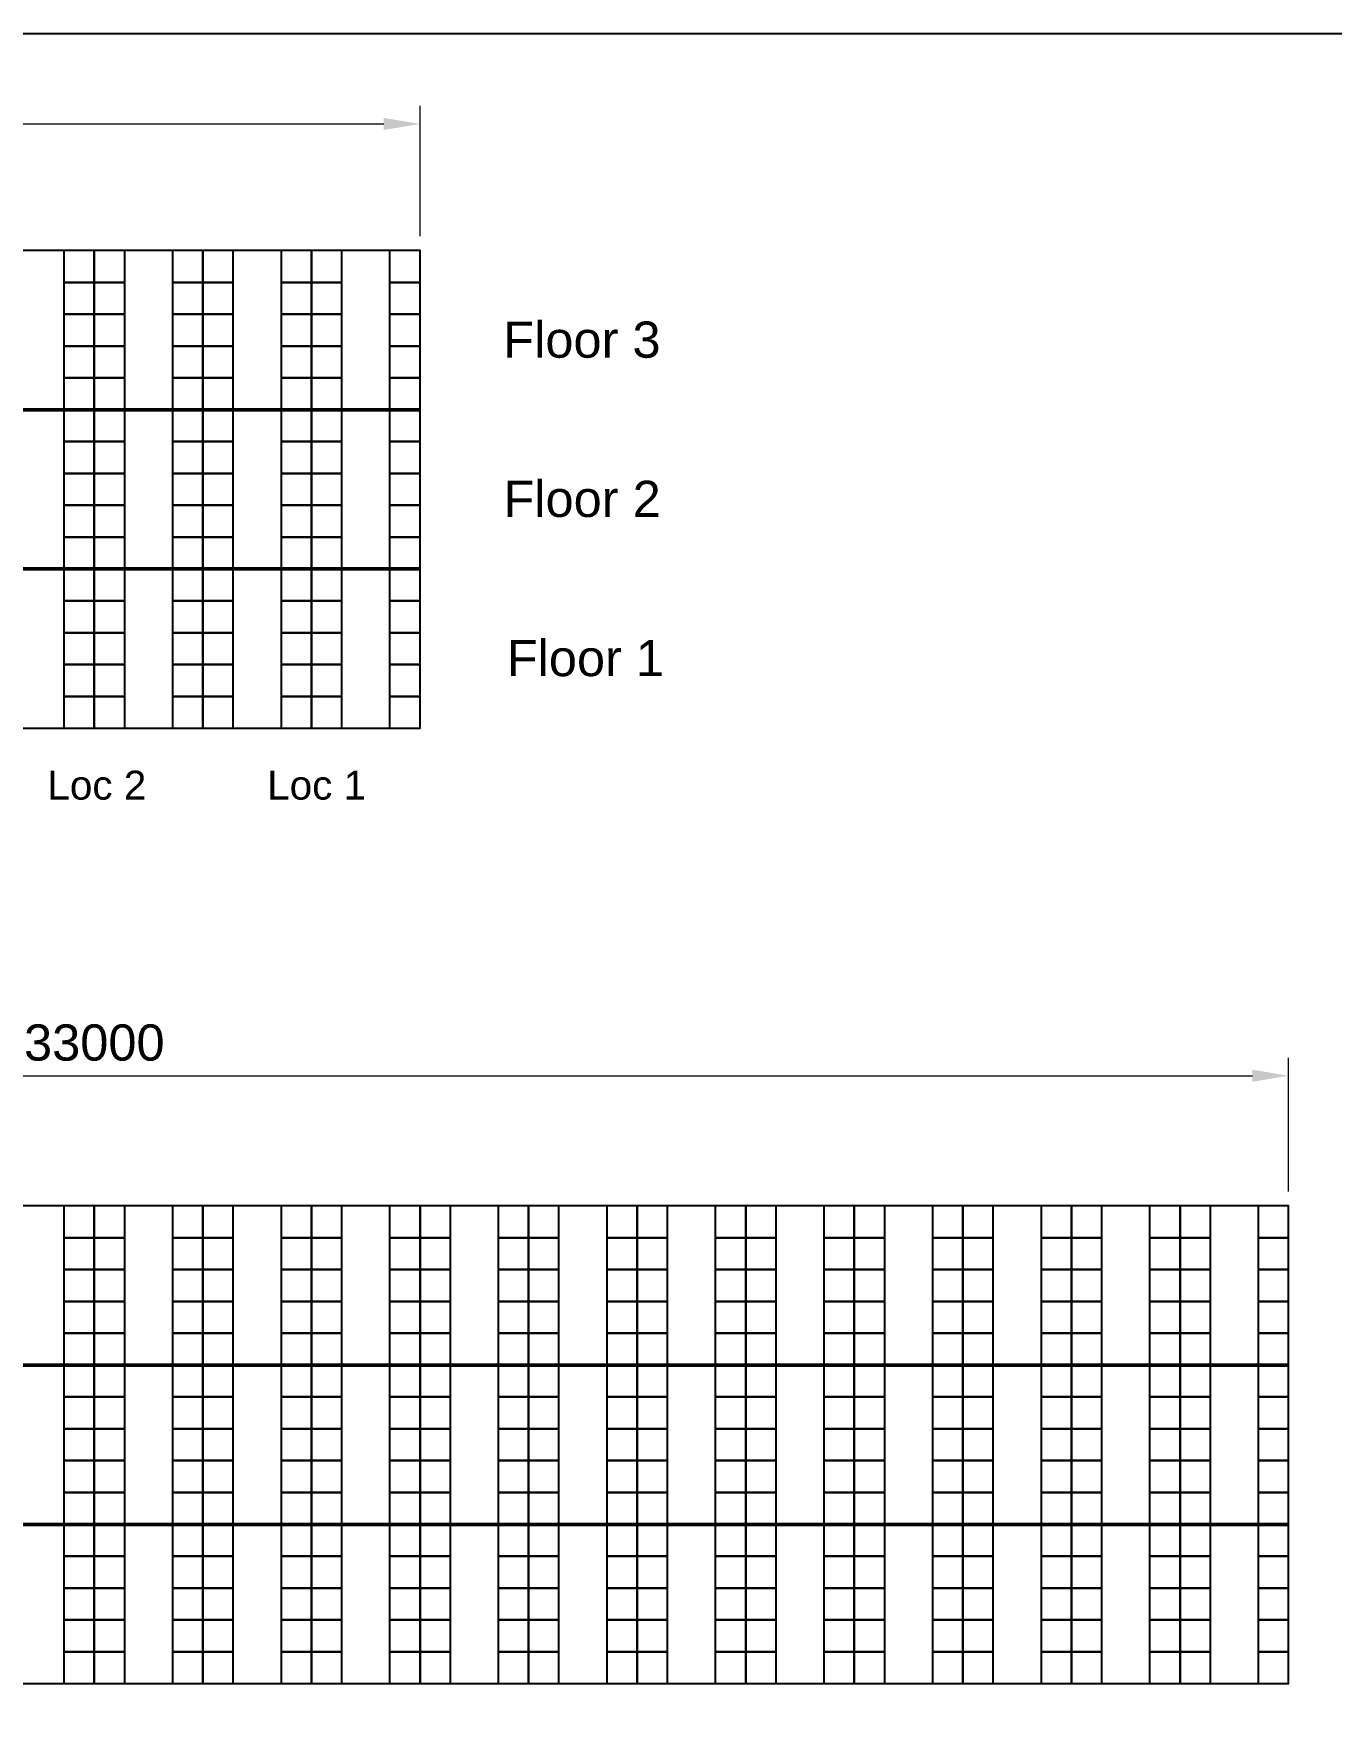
# Model space of a CAD drawing. Header units: millimetres. Extents: x 0 to 59400, y 0 to 42000.
# Drawn here: x 18659 to 36594, y 18910 to 42000 of the extents above; entities that cross this region are included whole.
import ezdxf

# ---------------------------------------------------------------- set-up
doc = ezdxf.new("R2010")
doc.units = ezdxf.units.MM
doc.header["$LTSCALE"] = 5
doc.linetypes.add('HIDDEN', pattern=[0.375, 0.25, -0.125])
doc.layers.add('0 @ 200', color=7, linetype='Continuous')
doc.layers.add('Discrete', color=6, linetype='HIDDEN', lineweight=13)
doc.layers.add('Floor', color=125, linetype='Continuous', lineweight=50)
doc.styles.add('note', font='arial.ttf')
doc.styles.get("Standard").update_dxf_attribs({"font": 'arial.ttf'})
doc.dimstyles.new('TCVN', dxfattribs={"dimtxt": 2.5, "dimasz": 2.5, "dimexe": 1.25, "dimexo": 1, "dimgap": 1, "dimtad": 3, "dimtoh": 1, "dimdsep": 46, "dimtxsty": 'Standard', "dimcen": 0, "dimclrd": 4, "dimclre": 3, "dimclrt": 7, "dimadec": 0, "dimazin": 0, "dimtfac": 1, "dimtmove": 0, "dimatfit": 3, "dimfxl": 1, "dimtfillclr": 1, "dimtolj": 1, "dimtzin": 0, "dimlwd": 13, "dimlwe": 13, "dimarcsym": 0})

# ---------------------------------------------------------------- blocks, each defined once
blk = doc.blocks.new('*D60')
at = {"color": 3, "linetype": 'Continuous', "lineweight": 13, "transparency": 16777216}
for p, q in [((3000, 26000), (3000, 27848)), ((36000, 26000), (36000, 27848))]:
    blk.add_line(p, q, dxfattribs=at)
at = {"color": 4, "linetype": 'Continuous', "lineweight": 13, "transparency": 16777216}
blk.add_line((3500, 27598), (35500, 27598), dxfattribs=at)
at = {"color": 4, "transparency": 16777216}
for points in [[(3500, 27682), (3500, 27515), (3000, 27598)], [(35500, 27682), (35500, 27515), (36000, 27598)]]:
    blk.add_solid(points, dxfattribs=at)
at = {"layer": 'Defpoints', "color": 0, "transparency": 16777216}
for p in [(36000, 27598), (3000, 25800), (36000, 25800)]:
    blk.add_point(p, dxfattribs=at)
at = {"color": 7, "transparency": 16777216, "insert": (19500, 28054), "char_height": 500, "attachment_point": 5}
blk.add_mtext('\\A1;33000', dxfattribs=at)
blk = doc.blocks.new('*D61')
at = {"color": 3, "linetype": 'Continuous', "lineweight": 13, "transparency": 16777216}
for p, q in [((3000, 39200), (3000, 40999)), ((24000, 39200), (24000, 40999))]:
    blk.add_line(p, q, dxfattribs=at)
at = {"color": 4, "linetype": 'Continuous', "lineweight": 13, "transparency": 16777216}
blk.add_line((3500, 40749), (23500, 40749), dxfattribs=at)
at = {"color": 4, "transparency": 16777216}
for points in [[(3500, 40833), (3500, 40666), (3000, 40749)], [(23500, 40833), (23500, 40666), (24000, 40749)]]:
    blk.add_solid(points, dxfattribs=at)
at = {"layer": 'Defpoints', "color": 0, "transparency": 16777216}
for p in [(24000, 40749), (3000, 39000), (24000, 39000)]:
    blk.add_point(p, dxfattribs=at)
at = {"color": 7, "transparency": 16777216, "insert": (13500, 41205), "char_height": 500, "attachment_point": 5}
blk.add_mtext('\\A1;21000', dxfattribs=at)

msp = doc.modelspace()

# ---------------------------------------------------------------- linework, layer by layer
for p, q in [((19500, 39000), (19500, 32400)), ((22500, 39000), (22500, 32400)), ((19500, 25800), (19500, 19200)), ((22500, 25800), (22500, 19200)), ((25500, 25800), (25500, 19200)), ((28500, 25800), (28500, 19200)), ((31500, 25800), (31500, 19200)), ((34500, 25800), (34500, 19200))]:
    msp.add_line(p, q)
for points in [[(0, 0), (0, 42000), (59400, 42000), (59400, 0), (0, 0)], [(0, 0), (0, 42000), (59400, 42000), (59400, 0), (0, 0)], [(18000, 36800), (21000, 36800), (21000, 39000), (18000, 39000)], [(19080, 38560), (19500, 38560), (19500, 39000), (19080, 39000)], [(19500, 38560), (19920, 38560), (19920, 39000), (19500, 39000)], [(20580, 38560), (21000, 38560), (21000, 39000), (20580, 39000)], [(21000, 36800), (24000, 36800), (24000, 39000), (21000, 39000)], [(21000, 38560), (21420, 38560), (21420, 39000), (21000, 39000)], [(22080, 38560), (22500, 38560), (22500, 39000), (22080, 39000)], [(22500, 38560), (22920, 38560), (22920, 39000), (22500, 39000)], [(23580, 38560), (24000, 38560), (24000, 39000), (23580, 39000)], [(19080, 38120), (19500, 38120), (19500, 38560), (19080, 38560)], [(19500, 38120), (19920, 38120), (19920, 38560), (19500, 38560)], [(20580, 38120), (21000, 38120), (21000, 38560), (20580, 38560)], [(21000, 38120), (21420, 38120), (21420, 38560), (21000, 38560)], [(22080, 38120), (22500, 38120), (22500, 38560), (22080, 38560)], [(22500, 38120), (22920, 38120), (22920, 38560), (22500, 38560)], [(23580, 38120), (24000, 38120), (24000, 38560), (23580, 38560)], [(19080, 37680), (19500, 37680), (19500, 38120), (19080, 38120)], [(19500, 37680), (19920, 37680), (19920, 38120), (19500, 38120)], [(20580, 37680), (21000, 37680), (21000, 38120), (20580, 38120)], [(21000, 37680), (21420, 37680), (21420, 38120), (21000, 38120)], [(22080, 37680), (22500, 37680), (22500, 38120), (22080, 38120)], [(22500, 37680), (22920, 37680), (22920, 38120), (22500, 38120)], [(23580, 37680), (24000, 37680), (24000, 38120), (23580, 38120)], [(19080, 37240), (19500, 37240), (19500, 37680), (19080, 37680)], [(19500, 37240), (19920, 37240), (19920, 37680), (19500, 37680)], [(20580, 37240), (21000, 37240), (21000, 37680), (20580, 37680)], [(21000, 37240), (21420, 37240), (21420, 37680), (21000, 37680)], [(22080, 37240), (22500, 37240), (22500, 37680), (22080, 37680)], [(22500, 37240), (22920, 37240), (22920, 37680), (22500, 37680)], [(23580, 37240), (24000, 37240), (24000, 37680), (23580, 37680)], [(19080, 36800), (19500, 36800), (19500, 37240), (19080, 37240)], [(19500, 36800), (19920, 36800), (19920, 37240), (19500, 37240)], [(20580, 36800), (21000, 36800), (21000, 37240), (20580, 37240)], [(21000, 36800), (21420, 36800), (21420, 37240), (21000, 37240)], [(22080, 36800), (22500, 36800), (22500, 37240), (22080, 37240)], [(22500, 36800), (22920, 36800), (22920, 37240), (22500, 37240)], [(23580, 36800), (24000, 36800), (24000, 37240), (23580, 37240)], [(18000, 34600), (21000, 34600), (21000, 36800), (18000, 36800)], [(19080, 36360), (19500, 36360), (19500, 36800), (19080, 36800)], [(19500, 36360), (19920, 36360), (19920, 36800), (19500, 36800)], [(20580, 36360), (21000, 36360), (21000, 36800), (20580, 36800)], [(21000, 34600), (24000, 34600), (24000, 36800), (21000, 36800)], [(21000, 36360), (21420, 36360), (21420, 36800), (21000, 36800)], [(22080, 36360), (22500, 36360), (22500, 36800), (22080, 36800)], [(22500, 36360), (22920, 36360), (22920, 36800), (22500, 36800)], [(23580, 36360), (24000, 36360), (24000, 36800), (23580, 36800)], [(19080, 35920), (19500, 35920), (19500, 36360), (19080, 36360)], [(19500, 35920), (19920, 35920), (19920, 36360), (19500, 36360)], [(20580, 35920), (21000, 35920), (21000, 36360), (20580, 36360)], [(21000, 35920), (21420, 35920), (21420, 36360), (21000, 36360)], [(22080, 35920), (22500, 35920), (22500, 36360), (22080, 36360)], [(22500, 35920), (22920, 35920), (22920, 36360), (22500, 36360)], [(23580, 35920), (24000, 35920), (24000, 36360), (23580, 36360)], [(19080, 35480), (19500, 35480), (19500, 35920), (19080, 35920)], [(19500, 35480), (19920, 35480), (19920, 35920), (19500, 35920)], [(20580, 35480), (21000, 35480), (21000, 35920), (20580, 35920)], [(21000, 35480), (21420, 35480), (21420, 35920), (21000, 35920)], [(22080, 35480), (22500, 35480), (22500, 35920), (22080, 35920)], [(22500, 35480), (22920, 35480), (22920, 35920), (22500, 35920)], [(23580, 35480), (24000, 35480), (24000, 35920), (23580, 35920)], [(19080, 35040), (19500, 35040), (19500, 35480), (19080, 35480)], [(19500, 35040), (19920, 35040), (19920, 35480), (19500, 35480)], [(20580, 35040), (21000, 35040), (21000, 35480), (20580, 35480)], [(21000, 35040), (21420, 35040), (21420, 35480), (21000, 35480)], [(22080, 35040), (22500, 35040), (22500, 35480), (22080, 35480)], [(22500, 35040), (22920, 35040), (22920, 35480), (22500, 35480)], [(23580, 35040), (24000, 35040), (24000, 35480), (23580, 35480)], [(19080, 34600), (19500, 34600), (19500, 35040), (19080, 35040)], [(19500, 34600), (19920, 34600), (19920, 35040), (19500, 35040)], [(20580, 34600), (21000, 34600), (21000, 35040), (20580, 35040)], [(21000, 34600), (21420, 34600), (21420, 35040), (21000, 35040)], [(22080, 34600), (22500, 34600), (22500, 35040), (22080, 35040)], [(22500, 34600), (22920, 34600), (22920, 35040), (22500, 35040)], [(23580, 34600), (24000, 34600), (24000, 35040), (23580, 35040)], [(18000, 32400), (21000, 32400), (21000, 34600), (18000, 34600)], [(19080, 34160), (19500, 34160), (19500, 34600), (19080, 34600)], [(19500, 34160), (19920, 34160), (19920, 34600), (19500, 34600)], [(20580, 34160), (21000, 34160), (21000, 34600), (20580, 34600)], [(21000, 32400), (24000, 32400), (24000, 34600), (21000, 34600)], [(21000, 34160), (21420, 34160), (21420, 34600), (21000, 34600)], [(22080, 34160), (22500, 34160), (22500, 34600), (22080, 34600)], [(22500, 34160), (22920, 34160), (22920, 34600), (22500, 34600)], [(23580, 34160), (24000, 34160), (24000, 34600), (23580, 34600)], [(19080, 33720), (19500, 33720), (19500, 34160), (19080, 34160)], [(19500, 33720), (19920, 33720), (19920, 34160), (19500, 34160)], [(20580, 33720), (21000, 33720), (21000, 34160), (20580, 34160)], [(21000, 33720), (21420, 33720), (21420, 34160), (21000, 34160)], [(22080, 33720), (22500, 33720), (22500, 34160), (22080, 34160)], [(22500, 33720), (22920, 33720), (22920, 34160), (22500, 34160)], [(23580, 33720), (24000, 33720), (24000, 34160), (23580, 34160)], [(19080, 33280), (19500, 33280), (19500, 33720), (19080, 33720)], [(19500, 33280), (19920, 33280), (19920, 33720), (19500, 33720)], [(20580, 33280), (21000, 33280), (21000, 33720), (20580, 33720)], [(21000, 33280), (21420, 33280), (21420, 33720), (21000, 33720)], [(22080, 33280), (22500, 33280), (22500, 33720), (22080, 33720)], [(22500, 33280), (22920, 33280), (22920, 33720), (22500, 33720)], [(23580, 33280), (24000, 33280), (24000, 33720), (23580, 33720)], [(19080, 32840), (19500, 32840), (19500, 33280), (19080, 33280)], [(19500, 32840), (19920, 32840), (19920, 33280), (19500, 33280)], [(20580, 32840), (21000, 32840), (21000, 33280), (20580, 33280)], [(21000, 32840), (21420, 32840), (21420, 33280), (21000, 33280)], [(22080, 32840), (22500, 32840), (22500, 33280), (22080, 33280)], [(22500, 32840), (22920, 32840), (22920, 33280), (22500, 33280)], [(23580, 32840), (24000, 32840), (24000, 33280), (23580, 33280)], [(19080, 32400), (19500, 32400), (19500, 32840), (19080, 32840)], [(19500, 32400), (19920, 32400), (19920, 32840), (19500, 32840)], [(20580, 32400), (21000, 32400), (21000, 32840), (20580, 32840)], [(21000, 32400), (21420, 32400), (21420, 32840), (21000, 32840)], [(22080, 32400), (22500, 32400), (22500, 32840), (22080, 32840)], [(22500, 32400), (22920, 32400), (22920, 32840), (22500, 32840)], [(23580, 32400), (24000, 32400), (24000, 32840), (23580, 32840)], [(18000, 23600), (21000, 23600), (21000, 25800), (18000, 25800)], [(19080, 25360), (19500, 25360), (19500, 25800), (19080, 25800)], [(19500, 25360), (19920, 25360), (19920, 25800), (19500, 25800)], [(20580, 25360), (21000, 25360), (21000, 25800), (20580, 25800)], [(21000, 23600), (24000, 23600), (24000, 25800), (21000, 25800)], [(21000, 25360), (21420, 25360), (21420, 25800), (21000, 25800)], [(22080, 25360), (22500, 25360), (22500, 25800), (22080, 25800)], [(22500, 25360), (22920, 25360), (22920, 25800), (22500, 25800)], [(23580, 25360), (24000, 25360), (24000, 25800), (23580, 25800)], [(24000, 23600), (27000, 23600), (27000, 25800), (24000, 25800)], [(24000, 25360), (24420, 25360), (24420, 25800), (24000, 25800)], [(25080, 25360), (25500, 25360), (25500, 25800), (25080, 25800)], [(25500, 25360), (25920, 25360), (25920, 25800), (25500, 25800)], [(26580, 25360), (27000, 25360), (27000, 25800), (26580, 25800)], [(27000, 23600), (30000, 23600), (30000, 25800), (27000, 25800)], [(27000, 25360), (27420, 25360), (27420, 25800), (27000, 25800)], [(28080, 25360), (28500, 25360), (28500, 25800), (28080, 25800)], [(28500, 25360), (28920, 25360), (28920, 25800), (28500, 25800)], [(29580, 25360), (30000, 25360), (30000, 25800), (29580, 25800)], [(30000, 23600), (33000, 23600), (33000, 25800), (30000, 25800)], [(30000, 25360), (30420, 25360), (30420, 25800), (30000, 25800)], [(31080, 25360), (31500, 25360), (31500, 25800), (31080, 25800)], [(31500, 25360), (31920, 25360), (31920, 25800), (31500, 25800)], [(32580, 25360), (33000, 25360), (33000, 25800), (32580, 25800)], [(33000, 23600), (36000, 23600), (36000, 25800), (33000, 25800)], [(33000, 25360), (33420, 25360), (33420, 25800), (33000, 25800)], [(34080, 25360), (34500, 25360), (34500, 25800), (34080, 25800)], [(34500, 25360), (34920, 25360), (34920, 25800), (34500, 25800)], [(35580, 25360), (36000, 25360), (36000, 25800), (35580, 25800)], [(19080, 24920), (19500, 24920), (19500, 25360), (19080, 25360)], [(19500, 24920), (19920, 24920), (19920, 25360), (19500, 25360)], [(20580, 24920), (21000, 24920), (21000, 25360), (20580, 25360)], [(21000, 24920), (21420, 24920), (21420, 25360), (21000, 25360)], [(22080, 24920), (22500, 24920), (22500, 25360), (22080, 25360)], [(22500, 24920), (22920, 24920), (22920, 25360), (22500, 25360)], [(23580, 24920), (24000, 24920), (24000, 25360), (23580, 25360)], [(24000, 24920), (24420, 24920), (24420, 25360), (24000, 25360)], [(25080, 24920), (25500, 24920), (25500, 25360), (25080, 25360)], [(25500, 24920), (25920, 24920), (25920, 25360), (25500, 25360)], [(26580, 24920), (27000, 24920), (27000, 25360), (26580, 25360)], [(27000, 24920), (27420, 24920), (27420, 25360), (27000, 25360)], [(28080, 24920), (28500, 24920), (28500, 25360), (28080, 25360)], [(28500, 24920), (28920, 24920), (28920, 25360), (28500, 25360)], [(29580, 24920), (30000, 24920), (30000, 25360), (29580, 25360)], [(30000, 24920), (30420, 24920), (30420, 25360), (30000, 25360)], [(31080, 24920), (31500, 24920), (31500, 25360), (31080, 25360)], [(31500, 24920), (31920, 24920), (31920, 25360), (31500, 25360)], [(32580, 24920), (33000, 24920), (33000, 25360), (32580, 25360)], [(33000, 24920), (33420, 24920), (33420, 25360), (33000, 25360)], [(34080, 24920), (34500, 24920), (34500, 25360), (34080, 25360)], [(34500, 24920), (34920, 24920), (34920, 25360), (34500, 25360)], [(35580, 24920), (36000, 24920), (36000, 25360), (35580, 25360)], [(19080, 24480), (19500, 24480), (19500, 24920), (19080, 24920)], [(19500, 24480), (19920, 24480), (19920, 24920), (19500, 24920)], [(20580, 24480), (21000, 24480), (21000, 24920), (20580, 24920)], [(21000, 24480), (21420, 24480), (21420, 24920), (21000, 24920)], [(22080, 24480), (22500, 24480), (22500, 24920), (22080, 24920)], [(22500, 24480), (22920, 24480), (22920, 24920), (22500, 24920)], [(23580, 24480), (24000, 24480), (24000, 24920), (23580, 24920)], [(24000, 24480), (24420, 24480), (24420, 24920), (24000, 24920)], [(25080, 24480), (25500, 24480), (25500, 24920), (25080, 24920)], [(25500, 24480), (25920, 24480), (25920, 24920), (25500, 24920)], [(26580, 24480), (27000, 24480), (27000, 24920), (26580, 24920)], [(27000, 24480), (27420, 24480), (27420, 24920), (27000, 24920)], [(28080, 24480), (28500, 24480), (28500, 24920), (28080, 24920)], [(28500, 24480), (28920, 24480), (28920, 24920), (28500, 24920)], [(29580, 24480), (30000, 24480), (30000, 24920), (29580, 24920)], [(30000, 24480), (30420, 24480), (30420, 24920), (30000, 24920)], [(31080, 24480), (31500, 24480), (31500, 24920), (31080, 24920)], [(31500, 24480), (31920, 24480), (31920, 24920), (31500, 24920)], [(32580, 24480), (33000, 24480), (33000, 24920), (32580, 24920)], [(33000, 24480), (33420, 24480), (33420, 24920), (33000, 24920)], [(34080, 24480), (34500, 24480), (34500, 24920), (34080, 24920)], [(34500, 24480), (34920, 24480), (34920, 24920), (34500, 24920)], [(35580, 24480), (36000, 24480), (36000, 24920), (35580, 24920)], [(19080, 24040), (19500, 24040), (19500, 24480), (19080, 24480)], [(19500, 24040), (19920, 24040), (19920, 24480), (19500, 24480)], [(20580, 24040), (21000, 24040), (21000, 24480), (20580, 24480)], [(21000, 24040), (21420, 24040), (21420, 24480), (21000, 24480)], [(22080, 24040), (22500, 24040), (22500, 24480), (22080, 24480)], [(22500, 24040), (22920, 24040), (22920, 24480), (22500, 24480)], [(23580, 24040), (24000, 24040), (24000, 24480), (23580, 24480)], [(24000, 24040), (24420, 24040), (24420, 24480), (24000, 24480)], [(25080, 24040), (25500, 24040), (25500, 24480), (25080, 24480)], [(25500, 24040), (25920, 24040), (25920, 24480), (25500, 24480)], [(26580, 24040), (27000, 24040), (27000, 24480), (26580, 24480)], [(27000, 24040), (27420, 24040), (27420, 24480), (27000, 24480)], [(28080, 24040), (28500, 24040), (28500, 24480), (28080, 24480)], [(28500, 24040), (28920, 24040), (28920, 24480), (28500, 24480)], [(29580, 24040), (30000, 24040), (30000, 24480), (29580, 24480)], [(30000, 24040), (30420, 24040), (30420, 24480), (30000, 24480)], [(31080, 24040), (31500, 24040), (31500, 24480), (31080, 24480)], [(31500, 24040), (31920, 24040), (31920, 24480), (31500, 24480)], [(32580, 24040), (33000, 24040), (33000, 24480), (32580, 24480)], [(33000, 24040), (33420, 24040), (33420, 24480), (33000, 24480)], [(34080, 24040), (34500, 24040), (34500, 24480), (34080, 24480)], [(34500, 24040), (34920, 24040), (34920, 24480), (34500, 24480)], [(35580, 24040), (36000, 24040), (36000, 24480), (35580, 24480)], [(19080, 23600), (19500, 23600), (19500, 24040), (19080, 24040)], [(19500, 23600), (19920, 23600), (19920, 24040), (19500, 24040)], [(20580, 23600), (21000, 23600), (21000, 24040), (20580, 24040)], [(21000, 23600), (21420, 23600), (21420, 24040), (21000, 24040)], [(22080, 23600), (22500, 23600), (22500, 24040), (22080, 24040)], [(22500, 23600), (22920, 23600), (22920, 24040), (22500, 24040)], [(23580, 23600), (24000, 23600), (24000, 24040), (23580, 24040)], [(24000, 23600), (24420, 23600), (24420, 24040), (24000, 24040)], [(25080, 23600), (25500, 23600), (25500, 24040), (25080, 24040)], [(25500, 23600), (25920, 23600), (25920, 24040), (25500, 24040)], [(26580, 23600), (27000, 23600), (27000, 24040), (26580, 24040)], [(27000, 23600), (27420, 23600), (27420, 24040), (27000, 24040)], [(28080, 23600), (28500, 23600), (28500, 24040), (28080, 24040)], [(28500, 23600), (28920, 23600), (28920, 24040), (28500, 24040)], [(29580, 23600), (30000, 23600), (30000, 24040), (29580, 24040)], [(30000, 23600), (30420, 23600), (30420, 24040), (30000, 24040)], [(31080, 23600), (31500, 23600), (31500, 24040), (31080, 24040)], [(31500, 23600), (31920, 23600), (31920, 24040), (31500, 24040)], [(32580, 23600), (33000, 23600), (33000, 24040), (32580, 24040)], [(33000, 23600), (33420, 23600), (33420, 24040), (33000, 24040)], [(34080, 23600), (34500, 23600), (34500, 24040), (34080, 24040)], [(34500, 23600), (34920, 23600), (34920, 24040), (34500, 24040)], [(35580, 23600), (36000, 23600), (36000, 24040), (35580, 24040)], [(18000, 21400), (21000, 21400), (21000, 23600), (18000, 23600)], [(19080, 23160), (19500, 23160), (19500, 23600), (19080, 23600)], [(19500, 23160), (19920, 23160), (19920, 23600), (19500, 23600)], [(20580, 23160), (21000, 23160), (21000, 23600), (20580, 23600)], [(21000, 21400), (24000, 21400), (24000, 23600), (21000, 23600)], [(21000, 23160), (21420, 23160), (21420, 23600), (21000, 23600)], [(22080, 23160), (22500, 23160), (22500, 23600), (22080, 23600)], [(22500, 23160), (22920, 23160), (22920, 23600), (22500, 23600)], [(23580, 23160), (24000, 23160), (24000, 23600), (23580, 23600)], [(24000, 21400), (27000, 21400), (27000, 23600), (24000, 23600)], [(24000, 23160), (24420, 23160), (24420, 23600), (24000, 23600)], [(25080, 23160), (25500, 23160), (25500, 23600), (25080, 23600)], [(25500, 23160), (25920, 23160), (25920, 23600), (25500, 23600)], [(26580, 23160), (27000, 23160), (27000, 23600), (26580, 23600)], [(27000, 21400), (30000, 21400), (30000, 23600), (27000, 23600)], [(27000, 23160), (27420, 23160), (27420, 23600), (27000, 23600)], [(28080, 23160), (28500, 23160), (28500, 23600), (28080, 23600)], [(28500, 23160), (28920, 23160), (28920, 23600), (28500, 23600)], [(29580, 23160), (30000, 23160), (30000, 23600), (29580, 23600)], [(30000, 21400), (33000, 21400), (33000, 23600), (30000, 23600)], [(30000, 23160), (30420, 23160), (30420, 23600), (30000, 23600)], [(31080, 23160), (31500, 23160), (31500, 23600), (31080, 23600)], [(31500, 23160), (31920, 23160), (31920, 23600), (31500, 23600)], [(32580, 23160), (33000, 23160), (33000, 23600), (32580, 23600)], [(33000, 21400), (36000, 21400), (36000, 23600), (33000, 23600)], [(33000, 23160), (33420, 23160), (33420, 23600), (33000, 23600)], [(34080, 23160), (34500, 23160), (34500, 23600), (34080, 23600)], [(34500, 23160), (34920, 23160), (34920, 23600), (34500, 23600)], [(35580, 23160), (36000, 23160), (36000, 23600), (35580, 23600)], [(19080, 22720), (19500, 22720), (19500, 23160), (19080, 23160)], [(19500, 22720), (19920, 22720), (19920, 23160), (19500, 23160)], [(20580, 22720), (21000, 22720), (21000, 23160), (20580, 23160)], [(21000, 22720), (21420, 22720), (21420, 23160), (21000, 23160)], [(22080, 22720), (22500, 22720), (22500, 23160), (22080, 23160)], [(22500, 22720), (22920, 22720), (22920, 23160), (22500, 23160)], [(23580, 22720), (24000, 22720), (24000, 23160), (23580, 23160)], [(24000, 22720), (24420, 22720), (24420, 23160), (24000, 23160)], [(25080, 22720), (25500, 22720), (25500, 23160), (25080, 23160)], [(25500, 22720), (25920, 22720), (25920, 23160), (25500, 23160)], [(26580, 22720), (27000, 22720), (27000, 23160), (26580, 23160)], [(27000, 22720), (27420, 22720), (27420, 23160), (27000, 23160)], [(28080, 22720), (28500, 22720), (28500, 23160), (28080, 23160)], [(28500, 22720), (28920, 22720), (28920, 23160), (28500, 23160)], [(29580, 22720), (30000, 22720), (30000, 23160), (29580, 23160)], [(30000, 22720), (30420, 22720), (30420, 23160), (30000, 23160)], [(31080, 22720), (31500, 22720), (31500, 23160), (31080, 23160)], [(31500, 22720), (31920, 22720), (31920, 23160), (31500, 23160)], [(32580, 22720), (33000, 22720), (33000, 23160), (32580, 23160)], [(33000, 22720), (33420, 22720), (33420, 23160), (33000, 23160)], [(34080, 22720), (34500, 22720), (34500, 23160), (34080, 23160)], [(34500, 22720), (34920, 22720), (34920, 23160), (34500, 23160)], [(35580, 22720), (36000, 22720), (36000, 23160), (35580, 23160)], [(19080, 22280), (19500, 22280), (19500, 22720), (19080, 22720)], [(19500, 22280), (19920, 22280), (19920, 22720), (19500, 22720)], [(20580, 22280), (21000, 22280), (21000, 22720), (20580, 22720)], [(21000, 22280), (21420, 22280), (21420, 22720), (21000, 22720)], [(22080, 22280), (22500, 22280), (22500, 22720), (22080, 22720)], [(22500, 22280), (22920, 22280), (22920, 22720), (22500, 22720)], [(23580, 22280), (24000, 22280), (24000, 22720), (23580, 22720)], [(24000, 22280), (24420, 22280), (24420, 22720), (24000, 22720)], [(25080, 22280), (25500, 22280), (25500, 22720), (25080, 22720)], [(25500, 22280), (25920, 22280), (25920, 22720), (25500, 22720)], [(26580, 22280), (27000, 22280), (27000, 22720), (26580, 22720)], [(27000, 22280), (27420, 22280), (27420, 22720), (27000, 22720)], [(28080, 22280), (28500, 22280), (28500, 22720), (28080, 22720)], [(28500, 22280), (28920, 22280), (28920, 22720), (28500, 22720)], [(29580, 22280), (30000, 22280), (30000, 22720), (29580, 22720)], [(30000, 22280), (30420, 22280), (30420, 22720), (30000, 22720)], [(31080, 22280), (31500, 22280), (31500, 22720), (31080, 22720)], [(31500, 22280), (31920, 22280), (31920, 22720), (31500, 22720)], [(32580, 22280), (33000, 22280), (33000, 22720), (32580, 22720)], [(33000, 22280), (33420, 22280), (33420, 22720), (33000, 22720)], [(34080, 22280), (34500, 22280), (34500, 22720), (34080, 22720)], [(34500, 22280), (34920, 22280), (34920, 22720), (34500, 22720)], [(35580, 22280), (36000, 22280), (36000, 22720), (35580, 22720)], [(19080, 21840), (19500, 21840), (19500, 22280), (19080, 22280)], [(19500, 21840), (19920, 21840), (19920, 22280), (19500, 22280)], [(20580, 21840), (21000, 21840), (21000, 22280), (20580, 22280)], [(21000, 21840), (21420, 21840), (21420, 22280), (21000, 22280)], [(22080, 21840), (22500, 21840), (22500, 22280), (22080, 22280)], [(22500, 21840), (22920, 21840), (22920, 22280), (22500, 22280)], [(23580, 21840), (24000, 21840), (24000, 22280), (23580, 22280)], [(24000, 21840), (24420, 21840), (24420, 22280), (24000, 22280)], [(25080, 21840), (25500, 21840), (25500, 22280), (25080, 22280)], [(25500, 21840), (25920, 21840), (25920, 22280), (25500, 22280)], [(26580, 21840), (27000, 21840), (27000, 22280), (26580, 22280)], [(27000, 21840), (27420, 21840), (27420, 22280), (27000, 22280)], [(28080, 21840), (28500, 21840), (28500, 22280), (28080, 22280)], [(28500, 21840), (28920, 21840), (28920, 22280), (28500, 22280)], [(29580, 21840), (30000, 21840), (30000, 22280), (29580, 22280)], [(30000, 21840), (30420, 21840), (30420, 22280), (30000, 22280)], [(31080, 21840), (31500, 21840), (31500, 22280), (31080, 22280)], [(31500, 21840), (31920, 21840), (31920, 22280), (31500, 22280)], [(32580, 21840), (33000, 21840), (33000, 22280), (32580, 22280)], [(33000, 21840), (33420, 21840), (33420, 22280), (33000, 22280)], [(34080, 21840), (34500, 21840), (34500, 22280), (34080, 22280)], [(34500, 21840), (34920, 21840), (34920, 22280), (34500, 22280)], [(35580, 21840), (36000, 21840), (36000, 22280), (35580, 22280)], [(19080, 21400), (19500, 21400), (19500, 21840), (19080, 21840)], [(19500, 21400), (19920, 21400), (19920, 21840), (19500, 21840)], [(20580, 21400), (21000, 21400), (21000, 21840), (20580, 21840)], [(21000, 21400), (21420, 21400), (21420, 21840), (21000, 21840)], [(22080, 21400), (22500, 21400), (22500, 21840), (22080, 21840)], [(22500, 21400), (22920, 21400), (22920, 21840), (22500, 21840)], [(23580, 21400), (24000, 21400), (24000, 21840), (23580, 21840)], [(24000, 21400), (24420, 21400), (24420, 21840), (24000, 21840)], [(25080, 21400), (25500, 21400), (25500, 21840), (25080, 21840)], [(25500, 21400), (25920, 21400), (25920, 21840), (25500, 21840)], [(26580, 21400), (27000, 21400), (27000, 21840), (26580, 21840)], [(27000, 21400), (27420, 21400), (27420, 21840), (27000, 21840)], [(28080, 21400), (28500, 21400), (28500, 21840), (28080, 21840)], [(28500, 21400), (28920, 21400), (28920, 21840), (28500, 21840)], [(29580, 21400), (30000, 21400), (30000, 21840), (29580, 21840)], [(30000, 21400), (30420, 21400), (30420, 21840), (30000, 21840)], [(31080, 21400), (31500, 21400), (31500, 21840), (31080, 21840)], [(31500, 21400), (31920, 21400), (31920, 21840), (31500, 21840)], [(32580, 21400), (33000, 21400), (33000, 21840), (32580, 21840)], [(33000, 21400), (33420, 21400), (33420, 21840), (33000, 21840)], [(34080, 21400), (34500, 21400), (34500, 21840), (34080, 21840)], [(34500, 21400), (34920, 21400), (34920, 21840), (34500, 21840)], [(35580, 21400), (36000, 21400), (36000, 21840), (35580, 21840)], [(18000, 19200), (21000, 19200), (21000, 21400), (18000, 21400)], [(19080, 20960), (19500, 20960), (19500, 21400), (19080, 21400)], [(19500, 20960), (19920, 20960), (19920, 21400), (19500, 21400)], [(20580, 20960), (21000, 20960), (21000, 21400), (20580, 21400)], [(21000, 19200), (24000, 19200), (24000, 21400), (21000, 21400)], [(21000, 20960), (21420, 20960), (21420, 21400), (21000, 21400)], [(22080, 20960), (22500, 20960), (22500, 21400), (22080, 21400)], [(22500, 20960), (22920, 20960), (22920, 21400), (22500, 21400)], [(23580, 20960), (24000, 20960), (24000, 21400), (23580, 21400)], [(24000, 19200), (27000, 19200), (27000, 21400), (24000, 21400)], [(24000, 20960), (24420, 20960), (24420, 21400), (24000, 21400)], [(25080, 20960), (25500, 20960), (25500, 21400), (25080, 21400)], [(25500, 20960), (25920, 20960), (25920, 21400), (25500, 21400)], [(26580, 20960), (27000, 20960), (27000, 21400), (26580, 21400)], [(27000, 19200), (30000, 19200), (30000, 21400), (27000, 21400)], [(27000, 20960), (27420, 20960), (27420, 21400), (27000, 21400)], [(28080, 20960), (28500, 20960), (28500, 21400), (28080, 21400)], [(28500, 20960), (28920, 20960), (28920, 21400), (28500, 21400)], [(29580, 20960), (30000, 20960), (30000, 21400), (29580, 21400)], [(30000, 19200), (33000, 19200), (33000, 21400), (30000, 21400)], [(30000, 20960), (30420, 20960), (30420, 21400), (30000, 21400)], [(31080, 20960), (31500, 20960), (31500, 21400), (31080, 21400)], [(31500, 20960), (31920, 20960), (31920, 21400), (31500, 21400)], [(32580, 20960), (33000, 20960), (33000, 21400), (32580, 21400)], [(33000, 19200), (36000, 19200), (36000, 21400), (33000, 21400)], [(33000, 20960), (33420, 20960), (33420, 21400), (33000, 21400)], [(34080, 20960), (34500, 20960), (34500, 21400), (34080, 21400)], [(34500, 20960), (34920, 20960), (34920, 21400), (34500, 21400)], [(35580, 20960), (36000, 20960), (36000, 21400), (35580, 21400)], [(19080, 20520), (19500, 20520), (19500, 20960), (19080, 20960)], [(19500, 20520), (19920, 20520), (19920, 20960), (19500, 20960)], [(20580, 20520), (21000, 20520), (21000, 20960), (20580, 20960)], [(21000, 20520), (21420, 20520), (21420, 20960), (21000, 20960)], [(22080, 20520), (22500, 20520), (22500, 20960), (22080, 20960)], [(22500, 20520), (22920, 20520), (22920, 20960), (22500, 20960)], [(23580, 20520), (24000, 20520), (24000, 20960), (23580, 20960)], [(24000, 20520), (24420, 20520), (24420, 20960), (24000, 20960)], [(25080, 20520), (25500, 20520), (25500, 20960), (25080, 20960)], [(25500, 20520), (25920, 20520), (25920, 20960), (25500, 20960)], [(26580, 20520), (27000, 20520), (27000, 20960), (26580, 20960)], [(27000, 20520), (27420, 20520), (27420, 20960), (27000, 20960)], [(28080, 20520), (28500, 20520), (28500, 20960), (28080, 20960)], [(28500, 20520), (28920, 20520), (28920, 20960), (28500, 20960)], [(29580, 20520), (30000, 20520), (30000, 20960), (29580, 20960)], [(30000, 20520), (30420, 20520), (30420, 20960), (30000, 20960)], [(31080, 20520), (31500, 20520), (31500, 20960), (31080, 20960)], [(31500, 20520), (31920, 20520), (31920, 20960), (31500, 20960)], [(32580, 20520), (33000, 20520), (33000, 20960), (32580, 20960)], [(33000, 20520), (33420, 20520), (33420, 20960), (33000, 20960)], [(34080, 20520), (34500, 20520), (34500, 20960), (34080, 20960)], [(34500, 20520), (34920, 20520), (34920, 20960), (34500, 20960)], [(35580, 20520), (36000, 20520), (36000, 20960), (35580, 20960)], [(19080, 20080), (19500, 20080), (19500, 20520), (19080, 20520)], [(19500, 20080), (19920, 20080), (19920, 20520), (19500, 20520)], [(20580, 20080), (21000, 20080), (21000, 20520), (20580, 20520)], [(21000, 20080), (21420, 20080), (21420, 20520), (21000, 20520)], [(22080, 20080), (22500, 20080), (22500, 20520), (22080, 20520)], [(22500, 20080), (22920, 20080), (22920, 20520), (22500, 20520)], [(23580, 20080), (24000, 20080), (24000, 20520), (23580, 20520)], [(24000, 20080), (24420, 20080), (24420, 20520), (24000, 20520)], [(25080, 20080), (25500, 20080), (25500, 20520), (25080, 20520)], [(25500, 20080), (25920, 20080), (25920, 20520), (25500, 20520)], [(26580, 20080), (27000, 20080), (27000, 20520), (26580, 20520)], [(27000, 20080), (27420, 20080), (27420, 20520), (27000, 20520)], [(28080, 20080), (28500, 20080), (28500, 20520), (28080, 20520)], [(28500, 20080), (28920, 20080), (28920, 20520), (28500, 20520)], [(29580, 20080), (30000, 20080), (30000, 20520), (29580, 20520)], [(30000, 20080), (30420, 20080), (30420, 20520), (30000, 20520)], [(31080, 20080), (31500, 20080), (31500, 20520), (31080, 20520)], [(31500, 20080), (31920, 20080), (31920, 20520), (31500, 20520)], [(32580, 20080), (33000, 20080), (33000, 20520), (32580, 20520)], [(33000, 20080), (33420, 20080), (33420, 20520), (33000, 20520)], [(34080, 20080), (34500, 20080), (34500, 20520), (34080, 20520)], [(34500, 20080), (34920, 20080), (34920, 20520), (34500, 20520)], [(35580, 20080), (36000, 20080), (36000, 20520), (35580, 20520)], [(19080, 19640), (19500, 19640), (19500, 20080), (19080, 20080)], [(19500, 19640), (19920, 19640), (19920, 20080), (19500, 20080)], [(20580, 19640), (21000, 19640), (21000, 20080), (20580, 20080)], [(21000, 19640), (21420, 19640), (21420, 20080), (21000, 20080)], [(22080, 19640), (22500, 19640), (22500, 20080), (22080, 20080)], [(22500, 19640), (22920, 19640), (22920, 20080), (22500, 20080)], [(23580, 19640), (24000, 19640), (24000, 20080), (23580, 20080)], [(24000, 19640), (24420, 19640), (24420, 20080), (24000, 20080)], [(25080, 19640), (25500, 19640), (25500, 20080), (25080, 20080)], [(25500, 19640), (25920, 19640), (25920, 20080), (25500, 20080)], [(26580, 19640), (27000, 19640), (27000, 20080), (26580, 20080)], [(27000, 19640), (27420, 19640), (27420, 20080), (27000, 20080)], [(28080, 19640), (28500, 19640), (28500, 20080), (28080, 20080)], [(28500, 19640), (28920, 19640), (28920, 20080), (28500, 20080)], [(29580, 19640), (30000, 19640), (30000, 20080), (29580, 20080)], [(30000, 19640), (30420, 19640), (30420, 20080), (30000, 20080)], [(31080, 19640), (31500, 19640), (31500, 20080), (31080, 20080)], [(31500, 19640), (31920, 19640), (31920, 20080), (31500, 20080)], [(32580, 19640), (33000, 19640), (33000, 20080), (32580, 20080)], [(33000, 19640), (33420, 19640), (33420, 20080), (33000, 20080)], [(34080, 19640), (34500, 19640), (34500, 20080), (34080, 20080)], [(34500, 19640), (34920, 19640), (34920, 20080), (34500, 20080)], [(35580, 19640), (36000, 19640), (36000, 20080), (35580, 20080)], [(19080, 19200), (19500, 19200), (19500, 19640), (19080, 19640)], [(19500, 19200), (19920, 19200), (19920, 19640), (19500, 19640)], [(20580, 19200), (21000, 19200), (21000, 19640), (20580, 19640)], [(21000, 19200), (21420, 19200), (21420, 19640), (21000, 19640)], [(22080, 19200), (22500, 19200), (22500, 19640), (22080, 19640)], [(22500, 19200), (22920, 19200), (22920, 19640), (22500, 19640)], [(23580, 19200), (24000, 19200), (24000, 19640), (23580, 19640)], [(24000, 19200), (24420, 19200), (24420, 19640), (24000, 19640)], [(25080, 19200), (25500, 19200), (25500, 19640), (25080, 19640)], [(25500, 19200), (25920, 19200), (25920, 19640), (25500, 19640)], [(26580, 19200), (27000, 19200), (27000, 19640), (26580, 19640)], [(27000, 19200), (27420, 19200), (27420, 19640), (27000, 19640)], [(28080, 19200), (28500, 19200), (28500, 19640), (28080, 19640)], [(28500, 19200), (28920, 19200), (28920, 19640), (28500, 19640)], [(29580, 19200), (30000, 19200), (30000, 19640), (29580, 19640)], [(30000, 19200), (30420, 19200), (30420, 19640), (30000, 19640)], [(31080, 19200), (31500, 19200), (31500, 19640), (31080, 19640)], [(31500, 19200), (31920, 19200), (31920, 19640), (31500, 19640)], [(32580, 19200), (33000, 19200), (33000, 19640), (32580, 19640)], [(33000, 19200), (33420, 19200), (33420, 19640), (33000, 19640)], [(34080, 19200), (34500, 19200), (34500, 19640), (34080, 19640)], [(34500, 19200), (34920, 19200), (34920, 19640), (34500, 19640)], [(35580, 19200), (36000, 19200), (36000, 19640), (35580, 19640)]]:
    msp.add_lwpolyline(points, close=True)
at = {"layer": 'Discrete'}
for p, q in [((21000, 39000), (21000, 32400)), ((21000, 25800), (21000, 19200)), ((24000, 25800), (24000, 19200)), ((27000, 25800), (27000, 19200)), ((30000, 25800), (30000, 19200)), ((33000, 25800), (33000, 19200))]:
    msp.add_line(p, q, dxfattribs=at)
at = {"layer": 'Floor'}
for p, q in [((18000, 36800), (21000, 36800)), ((21000, 36800), (24000, 36800)), ((18000, 34600), (21000, 34600)), ((21000, 34600), (24000, 34600)), ((18000, 23600), (21000, 23600)), ((21000, 23600), (24000, 23600)), ((24000, 23600), (27000, 23600)), ((27000, 23600), (30000, 23600)), ((30000, 23600), (33000, 23600)), ((33000, 23600), (36000, 23600)), ((18000, 21400), (21000, 21400)), ((21000, 21400), (24000, 21400)), ((24000, 21400), (27000, 21400)), ((27000, 21400), (30000, 21400)), ((30000, 21400), (33000, 21400)), ((33000, 21400), (36000, 21400))]:
    msp.add_line(p, q, dxfattribs=at)

# ---------------------------------------------------------------- texts
at = {"attachment_point": 1, "style": 'note'}
for s, width, insert, char_height in [('\\pi82.53752;Floor 3', 2250, (25066.972, 38019.288), 500), ('\\pi85.0955;Floor 2', 2250, (25066.972, 35819.288), 500), ('\\pi130.79809;Floor 1', 2250, (25066.972, 33619.288), 500), ('\\pi851.70532;Loc 2', 3000, (18000, 31813.643), 400), ('\\pi888.26739;Loc 1', 3000, (21000, 31813.643), 400)]:
    msp.add_mtext_dynamic_manual_height_columns(s, width=width, gutter_width=1, heights=[0], dxfattribs=dict(at, insert=insert, char_height=char_height))

# ---------------------------------------------------------------- dimensions: what is measured, and where the dimension line sits
at = {"layer": '0 @ 200'}
for base, p1, p2, picture, middle in [((24000, 40749.383), (3000, 39000), (24000, 39000), '*D61', (13500, 41204.669)), ((36000, 27598.191), (3000, 25800), (36000, 25800), '*D60', (19500, 28053.648))]:
    dim = msp.add_linear_dim(base=base, p1=p1, p2=p2, dimstyle='TCVN', override={"dimscale": 200, "dimtix": 0, "dimtofl": 1, "dimtmove": 0, "dimatfit": 3}, dxfattribs=at)
    dim.commit()
    dim.dimension.update_dxf_attribs({"geometry": picture, "text_midpoint": middle})

doc.saveas('drawing.dxf')
